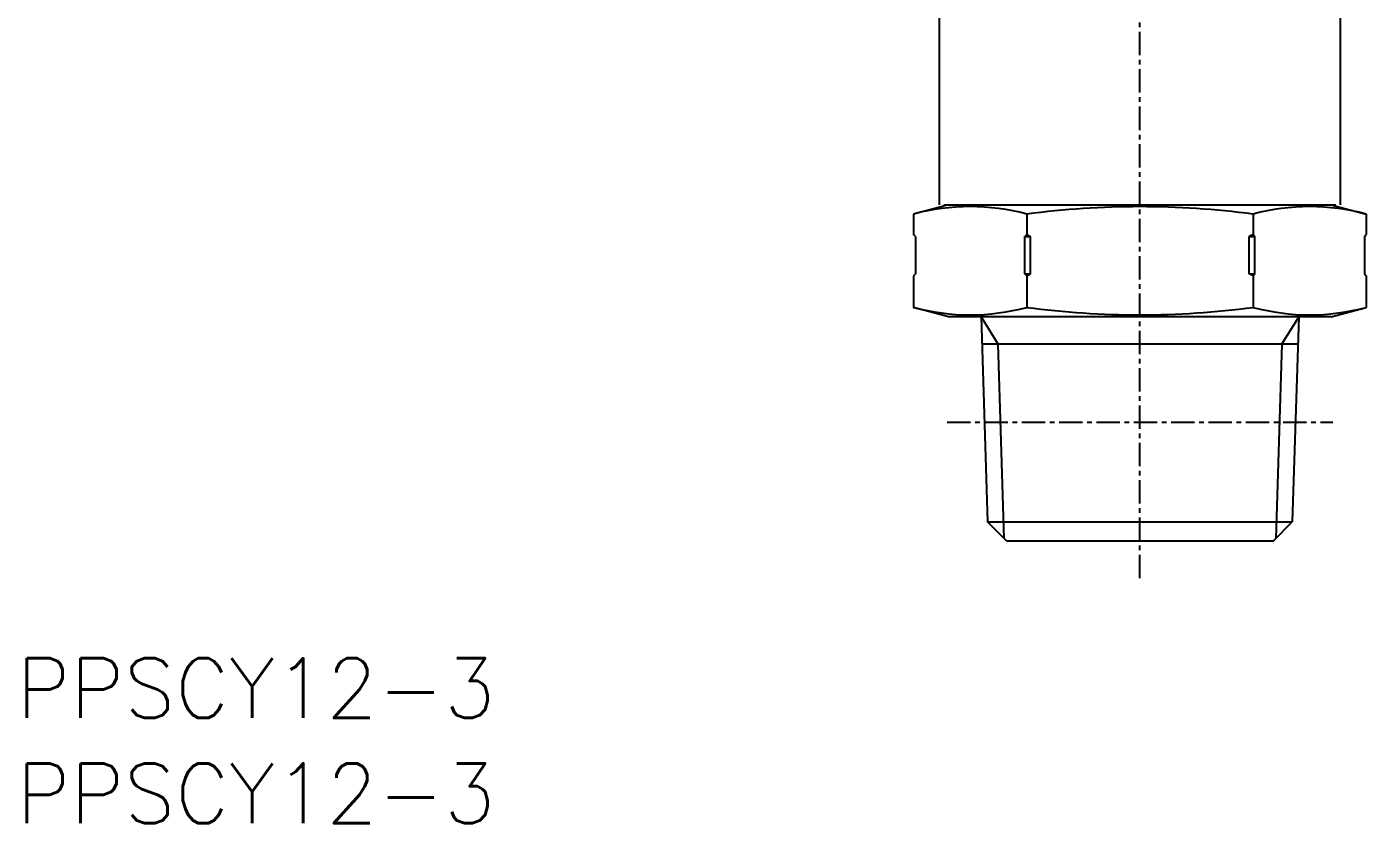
# Model space of a CAD drawing. Extents: x -12 to 116, y -14 to 98.
# Drawn here: x -11.9 to 59.9, y -14.1 to 28.5 of the extents above; entities that cross this region are included whole.
import ezdxf

# ---------------------------------------------------------------- set-up
doc = ezdxf.new("R2010")
doc.units = 0
doc.linetypes.add('CENTER', pattern=[2, 1.25, -0.25, 0.25, -0.25])
doc.layers.get('0').update_dxf_attribs({"linetype": 'CONTINUOUS'})
doc.layers.add('CENTER', color=1, linetype='CENTER')
doc.styles.get("Standard").update_dxf_attribs({"font": 'txt.shx'})

msp = doc.modelspace()

# ---------------------------------------------------------------- linework, layer by layer
at = {"color": 7, "linetype": 'CONTINUOUS'}
for p, q in [((37.025, 29.634), (37.025, 18.984)), ((58.525, 18.984), (58.525, 29.634)), ((37.525, 18.984), (35.651, 18.482)), ((37.275, 18.984), (58.275, 18.984)), ((58.025, 18.984), (59.9, 18.482)), ((35.651, 18.482), (35.651, 17.384)), ((41.713, 18.482), (41.713, 17.384)), ((53.837, 18.482), (53.837, 17.384)), ((59.9, 18.482), (59.9, 17.384)), ((35.751, 17.284), (35.651, 17.384)), ((35.751, 17.284), (35.751, 15.284)), ((41.713, 17.384), (41.612, 17.284)), ((41.612, 17.284), (41.916, 17.284)), ((41.612, 15.284), (41.612, 17.284)), ((41.713, 17.384), (41.916, 17.284)), ((41.916, 15.284), (41.916, 17.284)), ((53.837, 17.384), (53.635, 17.284)), ((53.635, 17.284), (53.939, 17.284)), ((53.635, 15.284), (53.635, 17.284)), ((53.837, 17.384), (53.939, 17.284)), ((53.939, 15.284), (53.939, 17.284)), ((59.8, 17.284), (59.9, 17.384)), ((59.8, 17.284), (59.8, 15.284)), ((35.751, 15.284), (35.651, 15.184)), ((35.651, 15.184), (35.651, 13.486)), ((41.612, 15.284), (41.916, 15.284)), ((41.713, 15.184), (41.612, 15.284)), ((41.713, 15.184), (41.916, 15.284)), ((41.713, 15.184), (41.713, 13.486)), ((53.635, 15.284), (53.939, 15.284)), ((53.837, 15.184), (53.635, 15.284)), ((53.837, 15.184), (53.939, 15.284)), ((53.837, 15.184), (53.837, 13.486)), ((59.8, 15.284), (59.9, 15.184)), ((59.9, 15.184), (59.9, 13.486)), ((37.525, 12.984), (35.651, 13.486)), ((58.025, 12.984), (37.525, 12.984)), ((39.268, 12.984), (39.611, 1.998)), ((56.283, 12.984), (55.939, 1.998)), ((58.025, 12.984), (59.9, 13.486)), ((39.313, 11.529), (56.237, 11.529)), ((40.625, 0.984), (39.611, 1.998)), ((39.611, 1.998), (55.939, 1.998)), ((54.925, 0.984), (55.939, 1.998)), ((40.625, 0.984), (54.925, 0.984))]:
    msp.add_line(p, q, dxfattribs=at)
at = {"color": 3, "linetype": 'CONTINUOUS'}
for p, q in [((39.268, 12.984), (40.169, 11.529)), ((56.283, 12.984), (55.381, 11.529)), ((40.169, 11.529), (40.495, 1.115)), ((55.381, 11.529), (55.056, 1.115))]:
    msp.add_line(p, q, dxfattribs=at)
at = {"color": 7, "linetype": 'CONTINUOUS'}
for centre, radius, start, end in [((38.682, 7.17), 11.711, 75, 105), ((47.775, -27.366), 46.246, 82.46773, 97.53227), ((56.868, 7.17), 11.711, 75, 105), ((38.682, 24.798), 11.711, 255, 285), ((47.775, 59.333), 46.246, 262.46773, 277.53227), ((56.868, 24.798), 11.711, 255, 285)]:
    msp.add_arc(centre, radius, start, end, dxfattribs=at)
at = {"layer": 'CENTER', "color": 1, "linetype": 'CENTER'}
for p, q in [((47.775, -1.016), (47.775, 52.484)), ((37.444, 7.334), (58.106, 7.334))]:
    msp.add_line(p, q, dxfattribs=at)

# ---------------------------------------------------------------- texts
at = {"color": 7, "linetype": 'CONTINUOUS'}
for p in [(-12.404, -8.499), (-12.404, -14.135)]:
    msp.add_text('PPSCY12-3', height=3.2, dxfattribs=at).set_placement(p)

doc.saveas('drawing.dxf')
